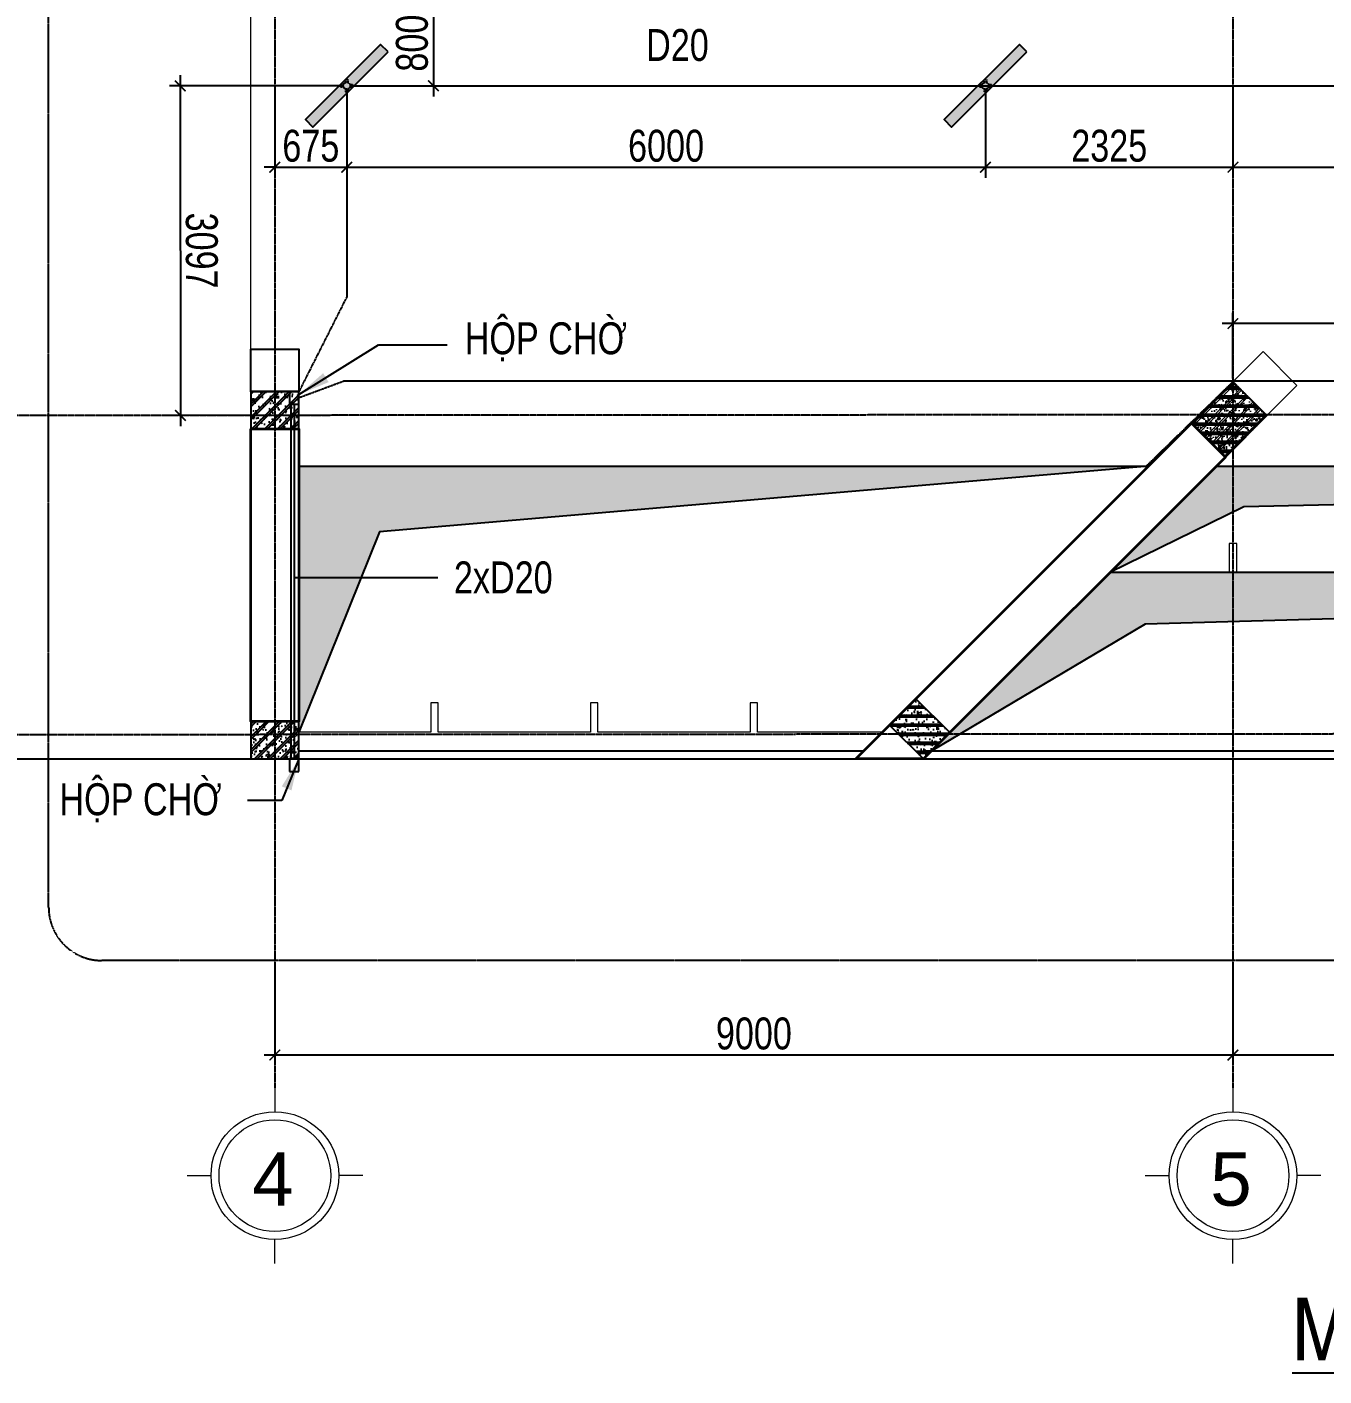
# Model space of a CAD drawing. Extents: x 134921 to 2525442, y -280073 to 23449.
# Drawn here: x 374105 to 386289, y 2033 to 14709 of the extents above; entities that cross this region are included whole.
import ezdxf
from ezdxf.enums import TextEntityAlignment as Align

# ---------------------------------------------------------------- set-up
doc = ezdxf.new("R2010")
doc.units = 0
doc.header["$PDMODE"] = 3
doc.header["$PDSIZE"] = 100
for name, pattern in [('DASH2', [0.375, 0.25, -0.125]), ('DASHED', [0.75, 0.5, -0.25]), ('X_GRID$0$CENTER', [2, 1.25, -0.25, 0.25, -0.25])]:
    doc.linetypes.add(name, pattern=pattern)
doc.layers.get('0').update_dxf_attribs({"linetype": 'CONTINUOUS'})
doc.layers.get('Defpoints').update_dxf_attribs({"linetype": 'CONTINUOUS'})
for name, color, linetype, lineweight in [('A - Hatch', 251, 'CONTINUOUS', 5), ('A-ARROW', 4, 'CONTINUOUS', 20), ('A-COL', 3, 'CONTINUOUS', 20), ('DIA HINH', 8, 'CONTINUOUS', 5), ('dims', 1, 'CONTINUOUS', 18), ('HACTH', 251, 'CONTINUOUS', 9), ('PLMF$0$wall', 4, 'CONTINUOUS', 35), ('TEXT', 7, 'CONTINUOUS', 5), ('X_LANDSCAPE$0$CAY', 84, 'CONTINUOUS', 5), ('XREF_LowerRoof - curtain wall$0$Xref-4th floor$0$Kinh', 5, 'CONTINUOUS', 13)]:
    doc.layers.add(name, color=color, linetype=linetype, lineweight=lineweight)
for name, color, linetype in [('CDC-BETONG', 2, 'CONTINUOUS'), ('chuyen-chi-tiet', 30, 'CONTINUOUS'), ('cot', 2, 'CONTINUOUS'), ('E- ONG PVC', 1, 'DASHED'), ('E-DIM1', 9, 'CONTINUOUS'), ('E-TEXT ONG', 4, 'CONTINUOUS'), ('frame', 7, 'CONTINUOUS'), ('HBS-Text1', 2, 'CONTINUOUS'), ('PLMF$0$col', 5, 'CONTINUOUS'), ('PLMF$0$htch', 8, 'CONTINUOUS'), ('PLMF$0$I-DETL-PATT', 252, 'CONTINUOUS'), ('PLMF$0$X-ColumnGrid-2$0$G20-Column1', 1, 'CONTINUOUS'), ('X_GRID$0$A-GRID 1', 253, 'X_GRID$0$CENTER')]:
    doc.layers.add(name, color=color, linetype=linetype)
doc.styles.add('E-TEXT DIM', font='vn_vni.shx', dxfattribs={"width": 0.8})
doc.styles.add('E-TEXT GHI CHU', font='vn_vni.shx', dxfattribs={"width": 0.8})
doc.styles.add('HBS-TitleText', font='VHARIALN_1.TTF', dxfattribs={"width": 0.75})
doc.styles.add('TEXT1', font='VHARIAL_1.TTF', dxfattribs={"width": 0.85, "height": 200})
doc.dimstyles.new('E-DIM1', dxfattribs={"dimtxt": 300, "dimasz": 100, "dimexe": 100, "dimexo": 30, "dimgap": 50, "dimtad": 1, "dimdec": 0, "dimzin": 1, "dimdsep": 46, "dimtxsty": 'E-TEXT DIM', "dimblk": 'ARCHTICK', "dimcen": 2, "dimdle": 100, "dimclrd": 256, "dimclre": 252, "dimclrt": 10, "dimadec": 0, "dimazin": 0, "dimtfac": 1, "dimtdec": 0, "dimtix": 1, "dimtmove": 2, "dimatfit": 3, "dimfxl": 1, "dimtolj": 1, "dimtzin": 1, "dimlwd": -1, "dimlwe": -1, "dimarcsym": 0})
pattern_1 = [(0, (223732.855, 0), (3.96875, 7.9375), [0, -7.9375])]

# ---------------------------------------------------------------- blocks, each defined once
blk = doc.blocks.new('PLMF$0$X-ColumnGrid-2$0$C550x450')
at = {"layer": 'PLMF$0$htch', "ltscale": 5}
h = blk.add_hatch(dxfattribs=at)
h.set_pattern_fill('1BETONG2-BOP', color=256, scale=20, style=0, pattern_type=2)
h.set_pattern_definition([(50, (6684.1, 2216.99), (143.452, -12.5504), [15, -165]), (355, (6684.1, 2217), (-27.7503, 150.4384), [12, -132]), (100.4514, (6696.05, 2215.95), (115.702, 137.888), [12.748, -140.2284]), (46.1842, (6684.1, 2257), (213.448, -33.104), [22.5, -247.5]), (96.6356, (6701.88, 2254.23), (186.9325, 194.8236), [19.122, -210.3426]), (351.1842, (6684.1, 2257), (186.9324, 194.824), [18, -198]), (21, (6704.1, 2246.99), (119.3814, -80.5238), [15, -165]), (226, (6704.1, 2247), (134.3764, -73.108), [12, -132]), (71.4514, (6714.05, 2240.28), (168.0445, 64.506), [12.748, -140.2284]), (67.5, (6684.1, 2216.993), (-31.18324, 58.8749), [0, -130.4, 0, -134, 0, -132.5]), (4.5, (6684.1, 2216.99), (56.6702, 76.02064), [0, -76.4, 0, -127.4, 0, -50.5]), (327.5, (6639.5, 2216.993), (106.7645, -4.51097), [0, -50, 0, -156, 0, -207]), (317.5, (6619.5, 2216.99), (116.6372, 20.021), [0, -65, 0, -103.6, 0, -147]), (315, (6684.1, 2216.99), (60.1041, 60.1041), []), (315, (6684.1, 2241.49), (60.1041, 60.1041), [])])
h.paths.add_polyline_path([(250, 150), (-300, 150), (-300, -300), (250, -300)])
at = {"layer": 'CDC-BETONG', "ltscale": 5}
blk.add_lwpolyline([(-300, -300), (250, -300), (250, 150), (-300, 150)], close=True, dxfattribs=at)
blk = doc.blocks.new('PLMF$0$X-ColumnGrid-2$0$C3545')
at = {"layer": 'PLMF$0$htch', "ltscale": 5}
h = blk.add_hatch(dxfattribs=at)
h.set_pattern_fill('1BETONG2-BOP', color=256, scale=20, style=0, pattern_type=2)
h.set_pattern_definition([(50, (96209.34, 47291.99), (143.452, -12.5504), [15, -165]), (355, (96209.34, 47292), (-27.7503, 150.4384), [12, -132]), (100.4514, (96221.3, 47290.95), (115.702, 137.888), [12.748, -140.2284]), (46.1842, (96209.34, 47332), (213.448, -33.104), [22.5, -247.5]), (96.6356, (96227.13, 47329.23), (186.9325, 194.8236), [19.122, -210.3426]), (351.1842, (96209.34, 47332), (186.9324, 194.824), [18, -198]), (21, (96229.34, 47321.99), (119.3814, -80.5238), [15, -165]), (226, (96229.34, 47322), (134.3764, -73.108), [12, -132]), (71.4514, (96239.29, 47315.28), (168.0445, 64.506), [12.748, -140.2284]), (67.5, (96209.34, 47291.993), (-31.18324, 58.8749), [0, -130.4, 0, -134, 0, -132.5]), (4.5, (96209.34, 47291.99), (56.6702, 76.02064), [0, -76.4, 0, -127.4, 0, -50.5]), (327.5, (96164.74, 47291.993), (106.7645, -4.51097), [0, -50, 0, -156, 0, -207]), (317.5, (96144.74, 47291.99), (116.6372, 20.021), [0, -65, 0, -103.6, 0, -147]), (315, (96209.34, 47291.99), (60.1041, 60.1041), []), (315, (96209.34, 47316.49), (60.1041, 60.1041), [])])
h.paths.add_polyline_path([(89575, 45225), (89225, 45225), (89225, 44775), (89575, 44775)])
at = {"layer": 'CDC-BETONG', "ltscale": 5}
blk.add_lwpolyline([(89225, 44775), (89575, 44775), (89575, 45225), (89225, 45225)], close=True, dxfattribs=at)
blk = doc.blocks.new('trujc')
at = {"layer": 'A-ARROW'}
blk.add_circle((762517, 1254561), 1050, dxfattribs=at)
at = {"layer": 'dims'}
for p, q in [((762517, 1256211), (762517, 1255761)), ((760867, 1254561), (761317, 1254561)), ((764167, 1254561), (763717, 1254561)), ((762517, 1252911), (762517, 1253361))]:
    blk.add_line(p, q, dxfattribs=at)
blk.add_circle((762517, 1254561), 1200, dxfattribs=at)
blk = doc.blocks.new('dendai')
at = {"layer": 'Defpoints'}
blk.add_lwpolyline([(742, 672), (672, 742), (-35, 35), (35, -35)], close=True, dxfattribs=at)
blk = doc.blocks.new('_ArchTick')
at = {"color": 0, "linetype": 'ByBlock', "const_width": 0.15}
blk.add_lwpolyline([(-0.5, -0.5), (0.5, 0.5)], dxfattribs=at)
blk = doc.blocks.new('*D91')
at = {"layer": 'Defpoints', "color": 0, "ltscale": 2, "transparency": 16777216}
for p in [(376433, 14157), (377108, 14157), (377108, 13391)]:
    blk.add_point(p, dxfattribs=at)
at = {"layer": 'E-DIM1', "color": 252, "ltscale": 2, "transparency": 16777216}
for p, q in [((376433, 14127), (376433, 13291)), ((377108, 14127), (377108, 13291))]:
    blk.add_line(p, q, dxfattribs=at)
at = {"layer": 'E-DIM1', "linetype": 'Continuous', "ltscale": 2, "transparency": 16777216}
for p, q in [((376433, 13391), (376333, 13391)), ((376433, 13391), (377108, 13391)), ((377108, 13391), (377208, 13391))]:
    blk.add_line(p, q, dxfattribs=at)
at = {"layer": 'E-DIM1', "ltscale": 2, "transparency": 16777216, "xscale": 100, "yscale": 100, "zscale": 100}
blk.add_blockref('_ArchTick', (376433, 13391), dxfattribs=at)
at = {"layer": 'E-DIM1', "ltscale": 2, "transparency": 16777216, "xscale": 100, "yscale": 100, "zscale": 100, "rotation": 180}
blk.add_blockref('_ArchTick', (377108, 13391), dxfattribs=at)
at = {"layer": 'E-DIM1', "color": 10, "ltscale": 2, "transparency": 16777216, "insert": (376771, 13591), "char_height": 300, "attachment_point": 5, "style": 'E-TEXT DIM'}
blk.add_mtext('\\A1;675', dxfattribs=at)
blk = doc.blocks.new('*D92')
at = {"layer": 'Defpoints', "color": 0, "ltscale": 2, "transparency": 16777216}
for p in [(377108, 14157), (383108, 14157), (383108, 13391)]:
    blk.add_point(p, dxfattribs=at)
at = {"layer": 'E-DIM1', "color": 252, "ltscale": 2, "transparency": 16777216}
for p, q in [((377108, 14127), (377108, 13291)), ((383108, 14127), (383108, 13291))]:
    blk.add_line(p, q, dxfattribs=at)
at = {"layer": 'E-DIM1', "linetype": 'Continuous', "ltscale": 2, "transparency": 16777216}
blk.add_line((377008, 13391), (383208, 13391), dxfattribs=at)
at = {"layer": 'E-DIM1', "ltscale": 2, "transparency": 16777216, "xscale": 100, "yscale": 100, "zscale": 100, "rotation": 180}
blk.add_blockref('_ArchTick', (377108, 13391), dxfattribs=at)
at = {"layer": 'E-DIM1', "ltscale": 2, "transparency": 16777216, "xscale": 100, "yscale": 100, "zscale": 100}
blk.add_blockref('_ArchTick', (383108, 13391), dxfattribs=at)
at = {"layer": 'E-DIM1', "color": 10, "ltscale": 2, "transparency": 16777216, "insert": (380108, 13591), "char_height": 300, "attachment_point": 5, "style": 'E-TEXT DIM'}
blk.add_mtext('\\A1;6000', dxfattribs=at)
blk = doc.blocks.new('*D93')
at = {"layer": 'Defpoints', "color": 0, "ltscale": 2, "transparency": 16777216}
for p in [(377108, 14957), (377108, 14157), (377922, 14157)]:
    blk.add_point(p, dxfattribs=at)
at = {"layer": 'E-DIM1', "color": 252, "ltscale": 2, "transparency": 16777216}
for p, q in [((377138, 14957), (378022, 14957)), ((377138, 14157), (378022, 14157))]:
    blk.add_line(p, q, dxfattribs=at)
at = {"layer": 'E-DIM1', "linetype": 'Continuous', "ltscale": 2, "transparency": 16777216}
blk.add_line((377922, 15057), (377922, 14057), dxfattribs=at)
at = {"layer": 'E-DIM1', "ltscale": 2, "transparency": 16777216, "xscale": 100, "yscale": 100, "zscale": 100}
for p, rotation in [((377922, 14957), 90), ((377922, 14157), 270)]:
    blk.add_blockref('_ArchTick', p, dxfattribs=dict(at, rotation=rotation))
at = {"layer": 'E-DIM1', "color": 10, "ltscale": 2, "transparency": 16777216, "insert": (377722, 14557), "char_height": 300, "attachment_point": 5, "rotation": 90, "style": 'E-TEXT DIM'}
blk.add_mtext('\\A1;800', dxfattribs=at)
blk = doc.blocks.new('*D85')
at = {"layer": 'Defpoints', "color": 0, "ltscale": 2, "transparency": 16777216}
for p in [(376433, 5937), (385433, 5937), (385433, 5050)]:
    blk.add_point(p, dxfattribs=at)
at = {"layer": 'E-DIM1', "color": 252, "ltscale": 2, "transparency": 16777216}
for p, q in [((376433, 5907), (376433, 4950)), ((385433, 5907), (385433, 4950))]:
    blk.add_line(p, q, dxfattribs=at)
at = {"layer": 'E-DIM1', "linetype": 'Continuous', "ltscale": 2, "transparency": 16777216}
blk.add_line((376333, 5050), (385533, 5050), dxfattribs=at)
at = {"layer": 'E-DIM1', "ltscale": 2, "transparency": 16777216, "xscale": 100, "yscale": 100, "zscale": 100, "rotation": 180}
blk.add_blockref('_ArchTick', (376433, 5050), dxfattribs=at)
at = {"layer": 'E-DIM1', "ltscale": 2, "transparency": 16777216, "xscale": 100, "yscale": 100, "zscale": 100}
blk.add_blockref('_ArchTick', (385433, 5050), dxfattribs=at)
at = {"layer": 'E-DIM1', "color": 10, "ltscale": 2, "transparency": 16777216, "insert": (380933, 5250), "char_height": 300, "attachment_point": 5, "style": 'E-TEXT DIM'}
blk.add_mtext('\\A1;9000', dxfattribs=at)
blk = doc.blocks.new('*D86')
at = {"layer": 'Defpoints', "color": 0, "ltscale": 2, "transparency": 16777216}
for p in [(385433, 5937), (394433, 5937), (394433, 5050)]:
    blk.add_point(p, dxfattribs=at)
at = {"layer": 'E-DIM1', "color": 252, "ltscale": 2, "transparency": 16777216}
for p, q in [((385433, 5907), (385433, 4950)), ((394433, 5907), (394433, 4950))]:
    blk.add_line(p, q, dxfattribs=at)
at = {"layer": 'E-DIM1', "linetype": 'Continuous', "ltscale": 2, "transparency": 16777216}
blk.add_line((385333, 5050), (394533, 5050), dxfattribs=at)
at = {"layer": 'E-DIM1', "ltscale": 2, "transparency": 16777216, "xscale": 100, "yscale": 100, "zscale": 100, "rotation": 180}
blk.add_blockref('_ArchTick', (385433, 5050), dxfattribs=at)
at = {"layer": 'E-DIM1', "ltscale": 2, "transparency": 16777216, "xscale": 100, "yscale": 100, "zscale": 100}
blk.add_blockref('_ArchTick', (394433, 5050), dxfattribs=at)
at = {"layer": 'E-DIM1', "color": 10, "ltscale": 2, "transparency": 16777216, "insert": (389933, 5250), "char_height": 300, "attachment_point": 5, "style": 'E-TEXT DIM'}
blk.add_mtext('\\A1;9000', dxfattribs=at)
blk = doc.blocks.new('Hop chia 2-3')
for p, q in [((113, 139), (136, 139)), ((67, 70), (67, 93)), ((113, 24), (136, 24)), ((182, 70), (182, 93))]:
    blk.add_line(p, q)
for points in [[(113, 139), (113, 112)], [(136, 139), (136, 112)], [(67, 93), (94, 93)], [(67, 70), (94, 70)], [(113, 51), (113, 24)], [(136, 51), (136, 24)], [(155, 93), (182, 93)], [(155, 70), (182, 70)]]:
    blk.add_lwpolyline(points)
blk.add_circle((125, 81), 32.5)
blk = doc.blocks.new('*D135')
at = {"layer": 'Defpoints', "color": 0, "ltscale": 2, "transparency": 16777216}
for p in [(385433, 11922), (385433, 11375), (388658, 11382)]:
    blk.add_point(p, dxfattribs=at)
at = {"layer": 'E-DIM1', "linetype": 'Continuous', "ltscale": 2, "transparency": 16777216}
blk.add_line((388758, 11922), (385333, 11922), dxfattribs=at)
at = {"layer": 'E-DIM1', "color": 252, "ltscale": 2, "transparency": 16777216}
for p, q in [((385433, 11405), (385433, 12022)), ((388658, 11412), (388658, 12022))]:
    blk.add_line(p, q, dxfattribs=at)
at = {"layer": 'E-DIM1', "ltscale": 2, "transparency": 16777216, "xscale": 100, "yscale": 100, "zscale": 100, "rotation": 180}
blk.add_blockref('_ArchTick', (385433, 11922), dxfattribs=at)
at = {"layer": 'E-DIM1', "ltscale": 2, "transparency": 16777216, "xscale": 100, "yscale": 100, "zscale": 100}
blk.add_blockref('_ArchTick', (388658, 11922), dxfattribs=at)
at = {"layer": 'E-DIM1', "color": 10, "ltscale": 2, "transparency": 16777216, "insert": (387046, 12122), "char_height": 300, "attachment_point": 5, "style": 'E-TEXT DIM'}
blk.add_mtext('\\A1;3225', dxfattribs=at)
blk = doc.blocks.new('*D136')
at = {"layer": 'Defpoints', "color": 0, "ltscale": 2, "transparency": 16777216}
for p in [(383108, 14157), (385433, 14157), (385433, 13391)]:
    blk.add_point(p, dxfattribs=at)
at = {"layer": 'E-DIM1', "color": 252, "ltscale": 2, "transparency": 16777216}
for p, q in [((383108, 14127), (383108, 13291)), ((385433, 14127), (385433, 13291))]:
    blk.add_line(p, q, dxfattribs=at)
at = {"layer": 'E-DIM1', "linetype": 'Continuous', "ltscale": 2, "transparency": 16777216}
blk.add_line((383008, 13391), (385533, 13391), dxfattribs=at)
at = {"layer": 'E-DIM1', "ltscale": 2, "transparency": 16777216, "xscale": 100, "yscale": 100, "zscale": 100, "rotation": 180}
blk.add_blockref('_ArchTick', (383108, 13391), dxfattribs=at)
at = {"layer": 'E-DIM1', "ltscale": 2, "transparency": 16777216, "xscale": 100, "yscale": 100, "zscale": 100}
blk.add_blockref('_ArchTick', (385433, 13391), dxfattribs=at)
at = {"layer": 'E-DIM1', "color": 10, "ltscale": 2, "transparency": 16777216, "insert": (384271, 13591), "char_height": 300, "attachment_point": 5, "style": 'E-TEXT DIM'}
blk.add_mtext('\\A1;2325', dxfattribs=at)
blk = doc.blocks.new('*D137')
at = {"layer": 'Defpoints', "color": 0, "ltscale": 2, "transparency": 16777216}
for p in [(385433, 14157), (389108, 14157), (389108, 13391)]:
    blk.add_point(p, dxfattribs=at)
at = {"layer": 'E-DIM1', "color": 252, "ltscale": 2, "transparency": 16777216}
for p, q in [((385433, 14127), (385433, 13291)), ((389108, 14127), (389108, 13291))]:
    blk.add_line(p, q, dxfattribs=at)
at = {"layer": 'E-DIM1', "linetype": 'Continuous', "ltscale": 2, "transparency": 16777216}
blk.add_line((385333, 13391), (389208, 13391), dxfattribs=at)
at = {"layer": 'E-DIM1', "ltscale": 2, "transparency": 16777216, "xscale": 100, "yscale": 100, "zscale": 100, "rotation": 180}
blk.add_blockref('_ArchTick', (385433, 13391), dxfattribs=at)
at = {"layer": 'E-DIM1', "ltscale": 2, "transparency": 16777216, "xscale": 100, "yscale": 100, "zscale": 100}
blk.add_blockref('_ArchTick', (389108, 13391), dxfattribs=at)
at = {"layer": 'E-DIM1', "color": 10, "ltscale": 2, "transparency": 16777216, "insert": (387271, 13591), "char_height": 300, "attachment_point": 5, "style": 'E-TEXT DIM'}
blk.add_mtext('\\A1;3675', dxfattribs=at)
blk = doc.blocks.new('*D159')
at = {"layer": 'Defpoints', "color": 0, "ltscale": 2, "transparency": 16777216}
for p in [(377108, 14157), (375546, 11059), (377110, 11060)]:
    blk.add_point(p, dxfattribs=at)
at = {"layer": 'E-DIM1', "linetype": 'Continuous', "ltscale": 2, "transparency": 16777216}
blk.add_line((375544, 14256), (375546, 10959), dxfattribs=at)
at = {"layer": 'E-DIM1', "color": 252, "ltscale": 2, "transparency": 16777216}
for p, q in [((377078, 14157), (375444, 14156)), ((377080, 11060), (375446, 11059))]:
    blk.add_line(p, q, dxfattribs=at)
at = {"layer": 'E-DIM1', "ltscale": 2, "transparency": 16777216, "xscale": 100, "yscale": 100, "zscale": 100}
for p, rotation in [((375544, 14156), 90.03559238202655), ((375546, 11059), 270.0355923820265)]:
    blk.add_blockref('_ArchTick', p, dxfattribs=dict(at, rotation=rotation))
at = {"layer": 'E-DIM1', "color": 10, "ltscale": 2, "transparency": 16777216, "insert": (375745, 12608), "char_height": 300, "attachment_point": 5, "rotation": 270.0356, "style": 'E-TEXT DIM'}
blk.add_mtext('\\A1;3097', dxfattribs=at)

msp = doc.modelspace()

# ---------------------------------------------------------------- hatches: boundary and pattern name
at = {"layer": 'A - Hatch'}
h = msp.add_hatch(dxfattribs=at)
h.set_pattern_fill('BTCT-1', color=8, scale=20)
h.set_pattern_definition([(50, (115389.45, -69862.3), (143.452037, -12.550427), [15, -165]), (355, (115389.45, -69862.3), (-27.75027, 150.43843), [12, -132]), (100.4514, (115401.4, -69863.35), (115.701876, 137.88791), [12.74804, -140.22842]), (46.1842, (115389.45, -69822.3), (213.44821, -33.1038), [22.5, -247.5]), (96.6356, (115407.24, -69825.06), (186.93254, 194.82357), [19.12206, -210.3426]), (351.1842, (115389.45, -69822.3), (186.93239, 194.82372), [18, -198]), (21, (115409.45, -69832.3), (119.38141, -80.52378), [15, -165]), (326, (115409.45, -69832.3), (48.66307, 145.03001), [12, -132]), (71.4514, (115419.4, -69839.01), (168.044526, 64.5061), [12.74804, -140.22842]), (37.5, (115389.45, -69862.303), (2.431971, 66.578771), [0, -130.4, 0, -134, 0, -132.5]), (7.5, (115389.45, -69862.3), (52.613907, 78.882342), [0, -76.4, 0, -127.4, 0, -50.5]), (327.5, (115344.85, -69862.303), (106.764487, -4.510974), [0, -50, 0, -156, 0, -207]), (317.5, (115324.85, -69862.3), (116.637234, 20.020996), [0, -65, 0, -103.6, 0, -147]), (45, (115389.45, -69862.3), (-60.104076, 60.104076), []), (45, (115389.45, -69837.8), (-60.104076, 60.104076), [])])
h.paths.add_polyline_path([(385433.331, 11375.214), (385044.422, 10986.305), (385362.62, 10668.107), (385751.529, 11057.016)])
at = {"layer": 'HACTH'}
h = msp.add_hatch(dxfattribs=at)
h.set_pattern_fill('DOTS', color=256, scale=5)
h.set_pattern_definition(pattern_1)
h.paths.add_polyline_path([(377497.24, 14475.214), (377426.529, 14545.925), (376719.422, 13838.818), (376790.133, 13768.107)])
h = msp.add_hatch(dxfattribs=at)
h.set_pattern_fill('DOTS', color=256, scale=5)
h.set_pattern_definition(pattern_1)
h.paths.add_polyline_path([(383497.24, 14475.214), (383426.529, 14545.925), (382719.422, 13838.818), (382790.133, 13768.107)])
h.paths.add_polyline_path([(389047.24, 11700.214), (388976.53, 11770.925), (388269.423, 11063.818), (388340.134, 10993.107)])
h.paths.add_polyline_path([(389497.24, 14475.214), (389426.529, 14545.925), (388719.422, 13838.818), (388790.133, 13768.107)])
h.paths.add_polyline_path([(392047.24, 11700.214), (391976.53, 11770.925), (391269.423, 11063.818), (391340.134, 10993.107)])
h.paths.add_polyline_path([(395047.24, 11700.214), (394976.53, 11770.925), (394269.423, 11063.818), (394340.134, 10993.107)])
h.paths.add_polyline_path([(395497.24, 14475.214), (395426.529, 14545.925), (394719.422, 13838.818), (394790.133, 13768.107)])
h.paths.add_polyline_path([(398047.24, 11700.214), (397976.53, 11770.925), (397269.423, 11063.818), (397340.134, 10993.107)])
h.paths.add_polyline_path([(401047.24, 11700.214), (400976.53, 11770.925), (400269.423, 11063.818), (400340.134, 10993.107)])
h.paths.add_polyline_path([(401497.24, 14475.214), (401426.529, 14545.925), (400719.422, 13838.818), (400790.133, 13768.107)])
h.paths.add_polyline_path([(407497.24, 14475.214), (407426.529, 14545.925), (406719.422, 13838.818), (406790.133, 13768.107)])
h = msp.add_hatch(color=256, dxfattribs=at)
h.dxf.hatch_style = 1
h.paths.add_polyline_path([(376658.331, 8082.317), (376658.331, 10582.016), (384640.133, 10582.016), (377416.451, 9964.952)])
h = msp.add_hatch(color=256, dxfattribs=at)
h.dxf.hatch_style = 1
h.paths.add_polyline_path([(384276.831, 9582.317), (385276.529, 10582.016), (402640.133, 10582.016), (385534.216, 10201.367)])
h = msp.add_hatch(color=256, dxfattribs=at)
h.dxf.hatch_style = 1
h.paths.add_polyline_path([(382601.53, 7907.016), (384612.904, 9099.569), (401640.435, 9582.317), (384276.831, 9582.317)])

# ---------------------------------------------------------------- linework, layer by layer
msp.add_lwpolyline([(376208.331, 11682.016), (376658.331, 11682.016), (376658.331, 11282.016), (376208.331, 11282.016)], close=True)
at = {"layer": 'A-COL'}
msp.add_lwpolyline([(385433.331, 11375.214), (385716.174, 11658.057), (386034.371, 11339.86), (385751.53, 11057.016)], close=True, dxfattribs=at)
at = {"layer": 'chuyen-chi-tiet', "linetype": 'DASH2', "ltscale": 5}
msp.add_lwpolyline([(374808.124, 19397.17), (410590.046, 19397.17, -0.414213562), (411090.046, 18897.17), (411090.046, 6437.394, -0.414213562), (410590.046, 5937.394), (374808.124, 5937.394, -0.414213562), (374308.124, 6437.394), (374308.124, 18897.17, -0.414213562)], format="xyb", close=True, dxfattribs=at)
at = {"layer": 'cot', "ltscale": 5}
msp.add_lwpolyline([(385362.62, 10668.107), (385751.529, 11057.016), (385433.331, 11375.214), (385044.422, 10986.305)], close=True, dxfattribs=at)
at = {"layer": 'E- ONG PVC', "ltscale": 10}
for points in [[(377108.248, 14099.516), (377108.248, 12172.549), (376658.331, 11282.016)], [(377165.747, 14157.016), (407050.747, 14157.016)], [(388600.748, 11382.016), (377086.811, 11382.016), (376658.331, 11223.076)], [(376584.533, 11164.137), (376584.533, 7832.016)], [(376614.712, 11164.137), (376614.712, 7832.016)]]:
    msp.add_lwpolyline(points, dxfattribs=at)
for points in [[(376571.093, 11164.137), (376658.331, 11164.137), (376658.331, 11282.016), (376571.093, 11282.016)], [(376571.093, 7714.137), (376658.331, 7714.137), (376658.331, 7832.016), (376571.093, 7832.016)]]:
    msp.add_lwpolyline(points, close=True, dxfattribs=at)
at = {"layer": 'PLMF$0$I-DETL-PATT'}
for p, q in [((376658.331, 7907.016), (381965.134, 7907.016)), ((382526.53, 7907.016), (399965.134, 7907.016)), ((371982.666, 7832.016), (406608.331, 7832.016)), ((376658.331, 7832.016), (381890.134, 7832.016))]:
    msp.add_line(p, q, dxfattribs=at)
at = {"layer": 'PLMF$0$I-DETL-PATT', "linetype": 'ByBlock'}
for points in [[(376658.331, 8082.317), (376658.331, 10582.016), (384640.133, 10582.016), (377416.451, 9964.952)], [(384276.831, 9582.317), (385276.529, 10582.016), (402640.133, 10582.016), (385534.216, 10201.367)]]:
    msp.add_lwpolyline(points, close=True, dxfattribs=at)
msp.add_lwpolyline([(382601.53, 7907.016), (384612.904, 9099.569), (401640.435, 9582.317), (384276.831, 9582.317), (382601.53, 7907.016)], dxfattribs=at)
at = {"layer": 'PLMF$0$wall'}
msp.add_lwpolyline([(376208.331, 10932.016), (376658.331, 10932.016), (376658.331, 8182.016), (376208.331, 8182.016)], close=True, dxfattribs=at)
msp.add_lwpolyline([(381890.134, 7832.016), (385044.422, 10986.305), (385362.62, 10668.107), (382526.53, 7832.016), (381890.134, 7832.016)], dxfattribs=at)
at = {"layer": 'TEXT', "ltscale": 400}
for p, q in [((376208.331, 7832.016), (376208.331, 14957.016)), ((376658.331, 10582.016), (384640.133, 10582.016)), ((385276.529, 10582.016), (402640.133, 10582.016))]:
    msp.add_line(p, q, dxfattribs=at)
for points in [[(376658.331, 10582.016), (376658.331, 11282.016), (376208.331, 11282.016)], [(384640.133, 10582.016), (385433.327, 11375.21), (385751.529, 11057.016), (385276.529, 10582.016)]]:
    msp.add_lwpolyline(points, dxfattribs=at)
at = {"layer": 'TEXT'}
msp.add_lwpolyline([(376208.331, 7832.016), (376658.331, 7832.016), (376658.331, 10582.016)], dxfattribs=at)
at = {"layer": 'X_GRID$0$A-GRID 1', "ltscale": 10}
for p, q in [((376433.331, 20224.377), (376433.331, 4741.145)), ((385433.331, 20224.377), (385433.331, 4741.145)), ((412644.229, 11082.016), (372399.822, 11057.016)), ((412644.229, 8082.016), (372399.822, 8057.016))]:
    msp.add_line(p, q, dxfattribs=at)
at = {"layer": 'X_GRID$0$A-GRID 1'}
msp.add_line((385433.331, 11375.214), (385751.529, 11057.016), dxfattribs=at)
msp.add_lwpolyline([(384618.92, 10582.016), (385433.331, 11375.214), (385751.529, 11057.016)], dxfattribs=at)
at = {"layer": 'XREF_LowerRoof - curtain wall$0$Xref-4th floor$0$Kinh'}
for points in [[(386898.331, 9582.317), (385468.331, 9582.317), (385468.331, 9857.016), (385398.331, 9857.016), (385398.331, 9582.317), (384276.831, 9582.317)], [(382140.435, 8082.317), (382140.435, 8082.317), (380968.331, 8082.317), (380968.331, 8357.016), (380898.331, 8357.016), (380898.331, 8082.317), (379468.331, 8082.317), (379468.331, 8357.016), (379398.331, 8357.016), (379398.331, 8082.317), (377968.331, 8082.317), (377968.331, 8357.016), (377898.331, 8357.016), (377898.331, 8082.317), (376658.331, 8082.317)]]:
    msp.add_lwpolyline(points, dxfattribs=at)

# ---------------------------------------------------------------- block references
at = {"rotation": 45.00000930924046}
msp.add_blockref('PLMF$0$X-ColumnGrid-2$0$C550x450', (385362.62, 11092.371), dxfattribs=at)
at = {"layer": 'DIA HINH'}
for p in [(376754.778, 13803.463), (382754.778, 13803.463)]:
    msp.add_blockref('dendai', p, dxfattribs=at)
at = {"layer": 'E- ONG PVC', "rotation": 0.0003557744733281698}
for p in [(376983.397, 14075.677), (382983.397, 14075.677)]:
    msp.add_blockref('Hop chia 2-3', p, dxfattribs=at)
at = {"layer": 'PLMF$0$col', "rotation": 270}
msp.add_blockref('PLMF$0$X-ColumnGrid-2$0$C3545', (331433.331, 100507.26), dxfattribs=at)
at = {"layer": 'PLMF$0$X-ColumnGrid-2$0$G20-Column1'}
for p, rotation in [((351095.477, -86920.47), 45.00000930917275), ((331433.331, 97407.26), 270)]:
    msp.add_blockref('PLMF$0$X-ColumnGrid-2$0$C3545', p, dxfattribs=dict(at, rotation=rotation))
at = {"layer": 'X_LANDSCAPE$0$CAY', "xscale": 0.5, "yscale": 0.5, "zscale": 0.5}
for p in [(-4825.042, -623364.427), (4174.958, -623364.427)]:
    msp.add_blockref('trujc', p, dxfattribs=at)

# ---------------------------------------------------------------- texts
at = {"layer": 'E-TEXT ONG', "linetype": 'Continuous', "style": 'E-TEXT GHI CHU', "width": 0.8}
for s, p in [('D20 ', (379920.567, 14389.604)), ('HOÄP CHÔØ', (378216.584, 11633.778)), ('2xD20 ', (378115.03, 9387.308)), ('HOÄP CHÔØ', (374409.506, 7302.806))]:
    msp.add_text(s, height=300, rotation=0.0003558, dxfattribs=at).set_placement(p)
at = {"layer": 'frame', "color": 6, "ltscale": 2, "style": 'TEXT1'}
for s, p in [('4', (376220.854, 3633.835)), ('5', (385220.854, 3633.835))]:
    msp.add_text(s, height=500, dxfattribs=at).set_placement(p)
at = {"layer": 'HBS-Text1', "style": 'HBS-TitleText'}
msp.add_text('%%UMÆt b»ng §I èNG  ®Ìn m¸i s¶nh tÇng 2', height=588, dxfattribs=at).set_placement((392953.164, 2474.776), align=Align.MIDDLE_CENTER)

# ---------------------------------------------------------------- dimensions: what is measured, and where the dimension line sits
at = {"layer": 'E-DIM1', "ltscale": 2}
dim = msp.add_linear_dim(base=(377921.885, 14157.016), p1=(377108.247, 14957.016), p2=(377108.247, 14157.016), angle=90, dimstyle='E-DIM1', dxfattribs=at)
dim.commit()
dim.dimension.update_dxf_attribs({"geometry": '*D93', "text_midpoint": (377721.885, 14557.016)})
dim = msp.add_aligned_dim(p1=(377108.247, 14157.016), p2=(377110.171, 11059.942), distance=-1564.176, dimstyle='E-DIM1', dxfattribs=at)
dim.commit()
dim.dimension.update_dxf_attribs({"geometry": '*D159', "text_midpoint": (375745.033, 12607.632)})
for base, p1, p2, picture, middle in [((377108.331, 13391.302), (376433.331, 14157.016), (377108.331, 14157.016), '*D91', (376770.831, 13591.302)), ((383108.331, 13391.302), (377108.331, 14157.016), (383108.331, 14157.016), '*D92', (380108.331, 13591.302)), ((385433.331, 13391.302), (383108.331, 14157.016), (385433.331, 14157.016), '*D136', (384270.831, 13591.302)), ((389108.247, 13391.302), (385433.331, 14157.016), (389108.247, 14157.016), '*D137', (387270.789, 13591.302)), ((385433.331, 11921.543), (388658.248, 11382.016), (385433.331, 11375.214), '*D135', (387045.79, 12121.543)), ((385433.331, 5050.14), (376433.331, 5937.394), (385433.331, 5937.394), '*D85', (380933.331, 5250.14)), ((394433.331, 5050.14), (385433.331, 5937.394), (394433.331, 5937.394), '*D86', (389933.331, 5250.14))]:
    dim = msp.add_linear_dim(base=base, p1=p1, p2=p2, dimstyle='E-DIM1', dxfattribs=at)
    dim.commit()
    dim.dimension.update_dxf_attribs({"geometry": picture, "text_midpoint": middle})

# ---------------------------------------------------------------- leaders
for points in [[(376658.331, 11254.492), (377405.852, 11722.316), (378052.916, 11722.316)], [(376614.712, 9536.444), (377964.569, 9536.444)], [(376658.331, 7832.016), (376497.076, 7442.202), (376176.59, 7442.202)]]:
    msp.add_leader(points, dimstyle='E-DIM1', override={"dimasz": 300}, dxfattribs=at)

doc.saveas('drawing.dxf')
